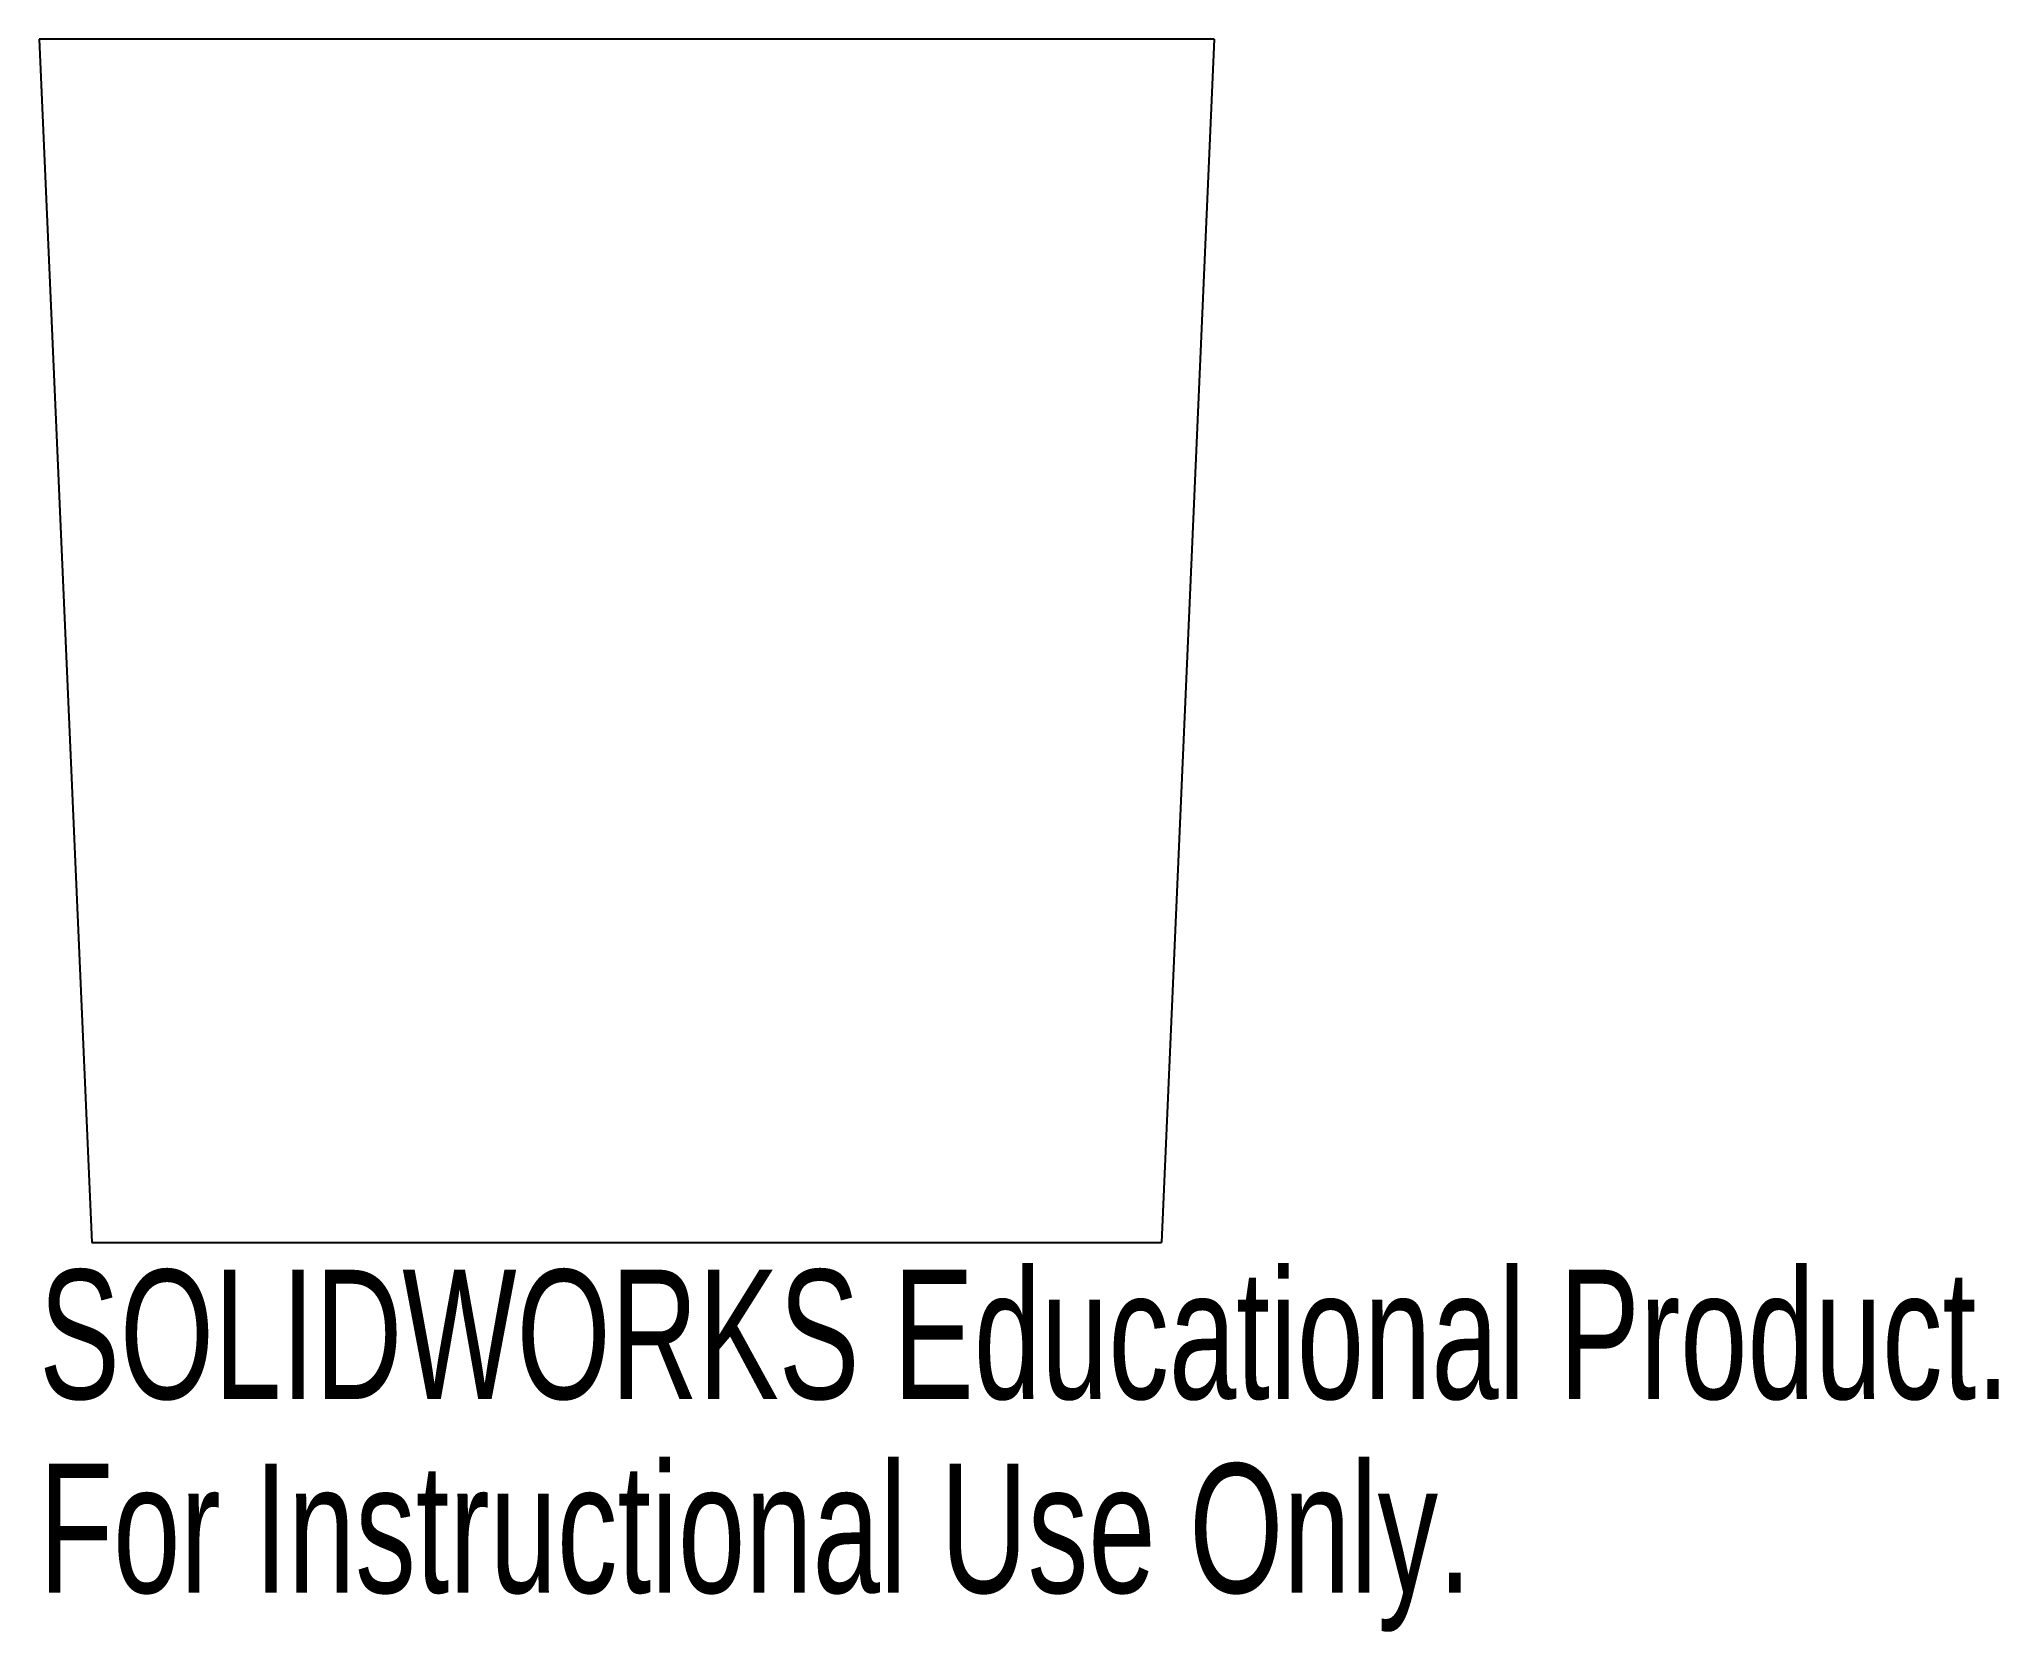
# Model space of a CAD drawing. Header units: millimetres. Extents: x -22 to 51.3, y 40.4 to 100.
import ezdxf

# ---------------------------------------------------------------- set-up
doc = ezdxf.new("R2010")
doc.units = ezdxf.units.MM
doc.styles.add('SLDTEXTSTYLE0', font='TXT', dxfattribs={"width": 0.7})

msp = doc.modelspace()

# ---------------------------------------------------------------- linework, layer by layer
at = {"color": 7, "linetype": 'Continuous', "lineweight": 25}
for p, q in [((-21.965, 100), (-20, 55)), ((21.965, 100), (-21.965, 100)), ((21.965, 100), (20, 55)), ((-20, 55), (20, 55))]:
    msp.add_line(p, q, dxfattribs=at)

# ---------------------------------------------------------------- texts
at = {"color": 7, "linetype": 'Continuous', "char_height": 4.83362, "attachment_point": 1, "style": 'SLDTEXTSTYLE0'}
for s, insert in [('SOLIDWORKS Educational Product.', (-21.965, 53.98)), ('For Instructional Use Only.', (-21.965, 46.73))]:
    msp.add_mtext(s, dxfattribs=dict(at, insert=insert))

doc.saveas('drawing.dxf')
